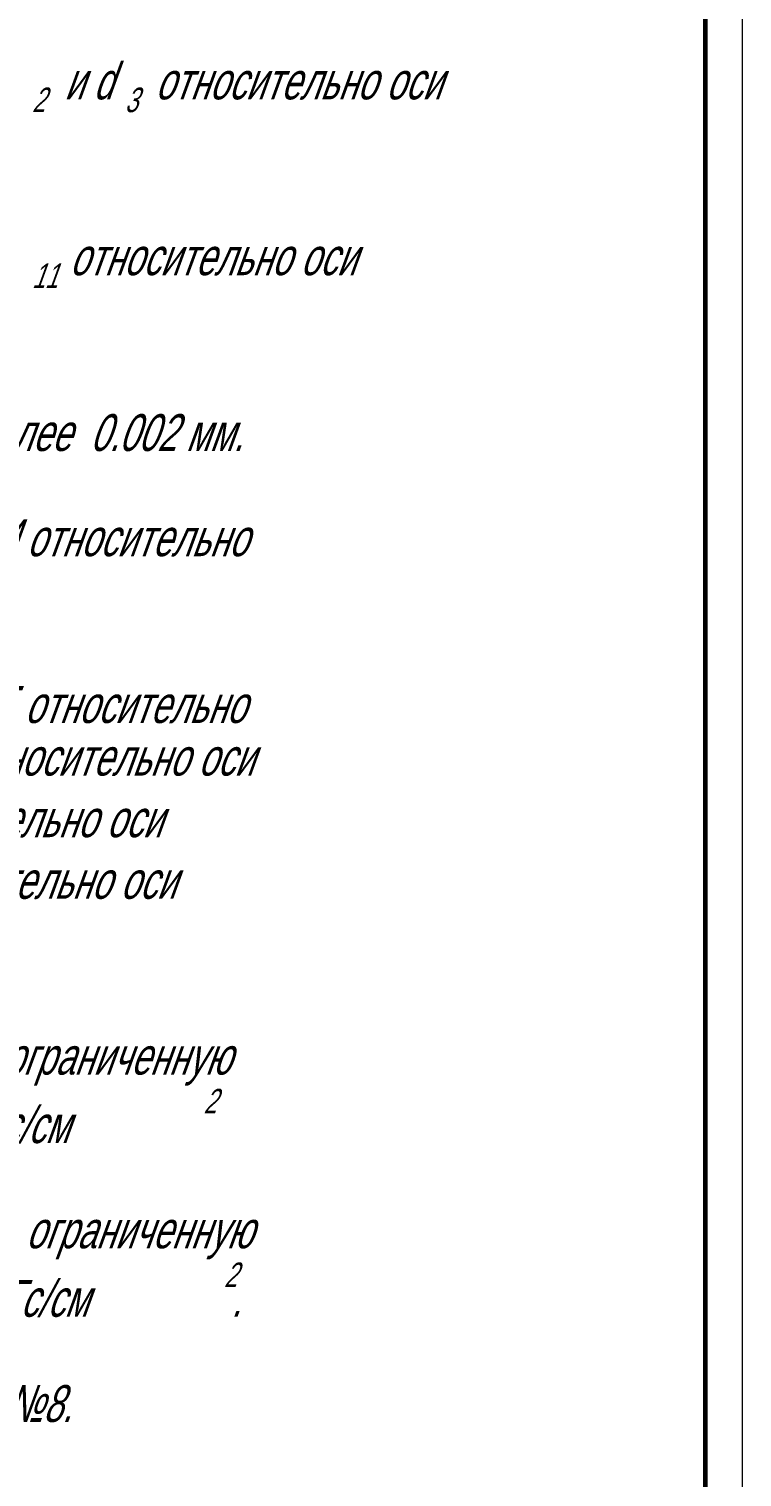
# Model space of a CAD drawing. Extents: x 0 to 841, y 0 to 594.
# Drawn here: x 744.3 to 841, y 104.5 to 301 of the extents above; entities that cross this region are included whole.
import ezdxf

# ---------------------------------------------------------------- set-up
doc = ezdxf.new("R2010")
doc.units = 0
doc.header["$MEASUREMENT"] = 0
doc.linetypes.add('K5LT_BASIC', pattern=[0])
doc.linetypes.add('K5LT_THIN', pattern=[0])
doc.layers.add('0 VIEW0', color=7, linetype='Continuous')
doc.styles.add('K5_TEXTSTYLE', font='win_eskd.shx', dxfattribs={"width": 0.7, "oblique": 15, "bigfont": 'b_eskd.shx'})

# ---------------------------------------------------------------- blocks, each defined once
blk = doc.blocks.new('*S')
at = {"color": 7, "linetype": 'K5LT_THIN', "lineweight": 18}
blk.add_line((841, 594), (841, 0), dxfattribs=at)
at = {"color": 5, "linetype": 'K5LT_BASIC', "lineweight": 60}
blk.add_line((836, 589), (836, 5), dxfattribs=at)

msp = doc.modelspace()

# ---------------------------------------------------------------- block references
msp.add_blockref('*S', (0, 0))

# ---------------------------------------------------------------- texts
at = {"layer": '0 VIEW0', "color": 7, "style": 'K5_TEXTSTYLE', "oblique": 20, "width": 0.7}
for s, height, p in [(' и d', 5, (747.74, 291.406)), (' относительно оси ', 5, (760.048, 291.406)), ('2', 3.333, (744.659, 289.672)), ('3', 3.333, (757.232, 289.672)), (' относительно оси ', 5, (748.446, 267.553)), ('11', 3.3333, (744.659, 265.819)), ('10. Неплоскостность поверхности И не более  0.002 мм.', 5, (650.236, 243.701)), ('11. Неперпендикулярность поверхности И относительно', 5, (650.236, 229.429)), ('12. Неперпендикулярность поверхности Б относительно', 5, (650.236, 206.799)), (', поверхностиВ относительно оси ', 5, (701.394, 199.663)), (', поверхностиГ относительно оси ', 5, (689.532, 191.305)), (',  поверхностиЕ относительно оси ', 5, (689.532, 182.946)), ('13. Гидроиспытать внутреннюю полость, ограниченную', 5, (650.236, 159.094)), ('2', 3.333, (767.921, 153.825)), ('поверхностями Б,Г и Е давлением 900 кГс/см', 5, (650.236, 149.802)), ('14. пневмоиспытать внутреннюю полость, ограниченную', 5, (650.236, 135.53)), ('2', 3.333, (770.699, 130.262)), ('поверхностями Б, Г, и Е давлением 340 кГс/см', 5, (650.236, 126.238)), ('.', 5, (771.685, 126.238)), ('15. Маркировать электрографом стрелку №8.', 5, (650.236, 111.967))]:
    msp.add_text(s, height=height, dxfattribs=at).set_placement(p)

doc.saveas('drawing.dxf')
